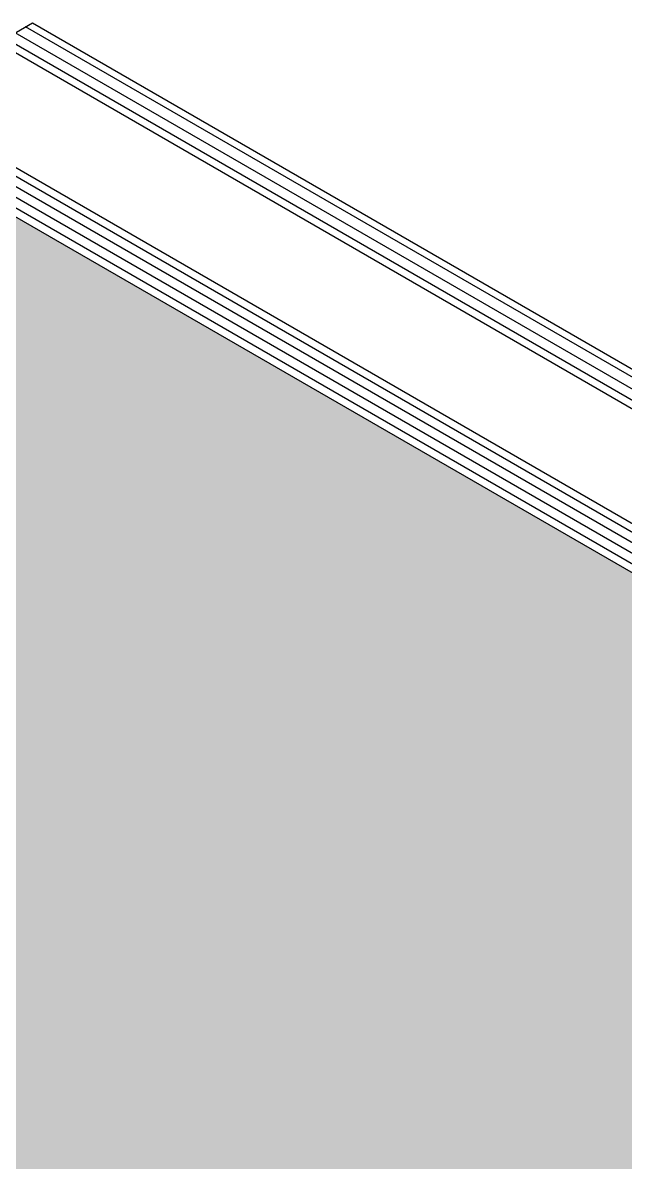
# Model space of a CAD drawing. Extents: x 0 to 1130, y -960 to 577.
# Drawn here: x 506.1 to 536.1, y 162.8 to 219.5 of the extents above; entities that cross this region are included whole.
import ezdxf

# ---------------------------------------------------------------- set-up
doc = ezdxf.new("R2010")
doc.units = 0
doc.header["$LTSCALE"] = 7.5
doc.header["$MEASUREMENT"] = 0
doc.layers.add('FILL', color=8, linetype='CONTINUOUS')
doc.layers.add('TRATTEGGI', color=140, linetype='CONTINUOUS')

msp = doc.modelspace()

# ---------------------------------------------------------------- hatches: boundary and pattern name
at = {"layer": 'FILL'}
msp.add_hatch(color=51, dxfattribs=at).paths.add_polyline_path([(539.9179, 190.4079), (539.3847, 190.4079), (497.8116, 214.4101), (497.8116, 164.9088), (539.3847, 140.9065), (539.9179, 140.9065)])
h = msp.add_hatch(dxfattribs=at)
h.set_pattern_fill('DOTS', color=253, scale=6, style=0)
h.set_pattern_definition([(0, (204.34086, -6e-13), (0.1875, 0.375), [0, -0.375])])
edge = h.paths.add_edge_path()
edge.add_line((545.5251, 137.3614), (545.5251, 186.8628))
edge.add_line((545.5251, 186.8628), (545.5251, 187.1706))
edge.add_line((545.5251, 187.1706), (545.9406, 187.4105))
edge.add_ellipse((545.8747, 187.5126), major_axis=(-0.1887, 0), ratio=0.5773503, start_angle=-30.45627, end_angle=110.44082, ccw=False)
edge.add_line((545.7121, 187.5678), (546.688, 188.5761))
edge.add_line((546.688, 188.5761), (546.6704, 188.6554))
edge.add_line((546.6704, 188.6554), (542.5173, 191.0532))
edge.add_ellipse((542.4373, 191.007), major_axis=(0.1132, 0), ratio=0.5773503, start_angle=45, end_angle=120.45627)
edge.add_line((542.3799, 191.0633), (540.6336, 190.4999))
edge.add_ellipse((540.5379, 190.5938), major_axis=(-0.2363, 0.0207), ratio=0.3991531, start_angle=-3.29482, end_angle=115.8708, ccw=False)
edge.add_line((540.3025, 190.6199), (539.9266, 190.4029))
edge.add_line((539.9266, 190.4029), (539.9266, 140.1868))
edge.add_line((539.9266, 140.1868), (539.3934, 140.1868))
edge.add_line((539.3934, 140.1868), (500.4586, 162.6708))
edge.add_line((500.4586, 162.6708), (500.4586, 160.0005))
edge.add_ellipse((500.3785, 159.9981), major_axis=(0.0566, 0.098), ratio=0.5773503, start_angle=239.54373, end_angle=315, ccw=False)
edge.add_line((500.3986, 159.9203), (499.0375, 158.6896))
edge.add_ellipse((499.071, 158.5599), major_axis=(0.0943, 0.1634), ratio=0.5773503, start_angle=59.54373, end_angle=180)
edge.add_line((498.9767, 158.3964), (540.3493, 134.51))
edge.add_line((540.3493, 134.51), (540.3493, 78.8745))
edge.add_ellipse((540.538, 78.8745), major_axis=(0.1887, 0), ratio=0.5773503, start_angle=180, end_angle=300.45627)
edge.add_line((540.6336, 78.7806), (542.4275, 79.3594))
edge.add_ellipse((542.4373, 79.2877), major_axis=(-0.1132, 0), ratio=0.5773503, start_angle=225, end_angle=300.45627, ccw=False)
edge.add_line((542.5174, 79.3339), (545.5251, 77.5974))
edge.add_line((545.5251, 77.5974), (545.5251, 130.2812))
edge.add_line((545.5251, 130.2812), (545.7917, 130.743))
edge.add_line((545.7917, 130.743), (546.3328, 131.0554))
edge.add_line((546.3328, 131.0554), (587.8748, 107.0711))
edge.add_ellipse((587.9691, 107.2345), major_axis=(0.0943, 0.1634), ratio=0.5773503, start_angle=59.54373, end_angle=180, ccw=False)
edge.add_line((587.9356, 107.3643), (589.2967, 108.5949))
edge.add_ellipse((589.2766, 108.6728), major_axis=(0.0566, 0.098), ratio=0.5773503, start_angle=239.54373, end_angle=315)
edge.add_line((589.3567, 108.719), (589.3567, 113.5146))
edge.add_ellipse((589.2766, 113.4684), major_axis=(0.0566, 0.098), ratio=0.5773503, start_angle=-45, end_angle=30.45627)
edge.add_line((589.2967, 113.5694), (587.8993, 113.2193))
edge.add_line((587.8993, 113.2193), (587.6415, 113.3681))
edge.add_line((587.6415, 113.3681), (587.3621, 113.2068))
edge.add_line((587.3621, 113.2068), (587.0955, 113.3607))
edge.add_line((587.0955, 113.3607), (545.5251, 137.3614))

# ---------------------------------------------------------------- linework, layer by layer
at = {"layer": 'TRATTEGGI'}
for p, q in [((504.8817, 218.4789), (506.6145, 219.4794)), ((547.5851, 194.8245), (505.7481, 218.9791)), ((548.1021, 195.123), (506.2651, 219.2776)), ((506.6145, 219.4794), (548.185, 195.4787)), ((546.4521, 194.4782), (504.8817, 218.4789)), ((547.102, 194.5456), (505.265, 218.7002)), ((499.9557, 215.6349), (541.5262, 191.6342)), ((540.9552, 190.9967), (499.1181, 215.1513)), ((541.4127, 191.2609), (499.5757, 215.4155)), ((539.3934, 190.4029), (497.823, 214.4036)), ((540.0401, 190.4684), (498.203, 214.623)), ((540.4976, 190.7325), (498.6606, 214.8872))]:
    msp.add_line(p, q, dxfattribs=at)

doc.saveas('drawing.dxf')
